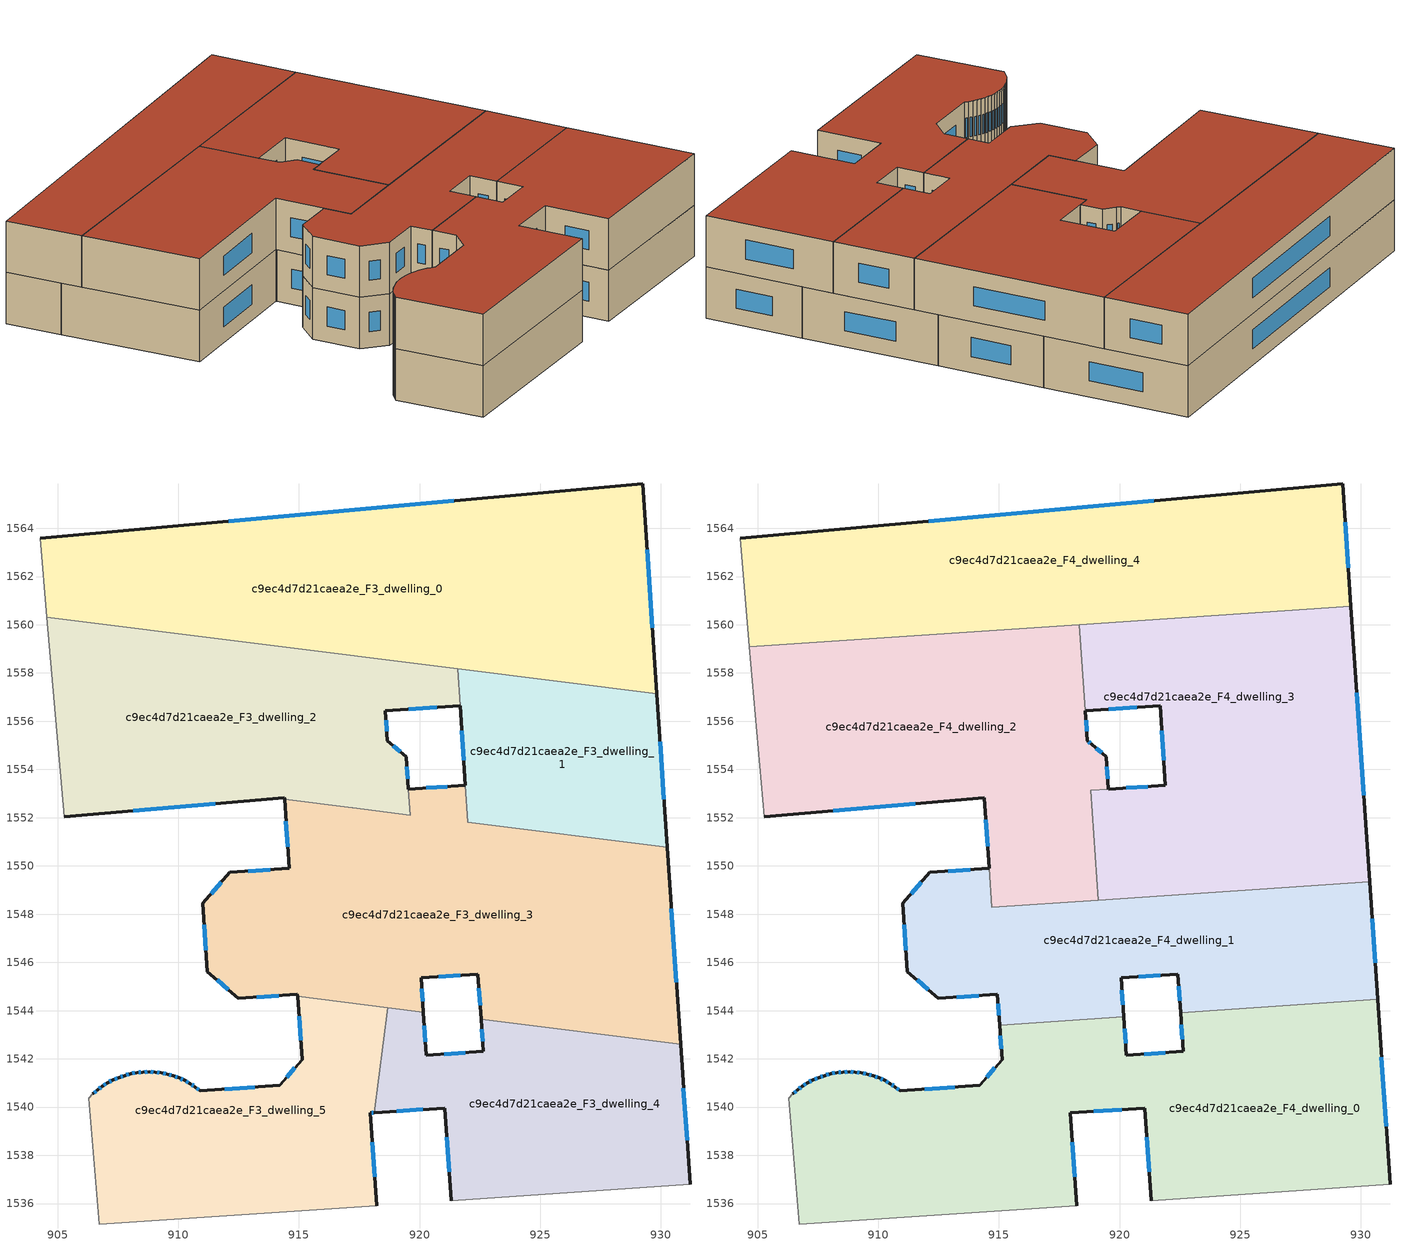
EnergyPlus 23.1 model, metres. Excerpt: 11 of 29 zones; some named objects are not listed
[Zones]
c9ec4d7d21caea2e_F3_dwelling_0
 floor to c9ec4d7d21caea2e_F2_dwelling_0 (EU_floor_Construction): 929.25,1565.85 929.84,1557.15 904.55,1560.3 904.26,1563.59 z9
 wall outside (EU_wall_Construction): 929.84,1557.15 929.25,1565.85 904.26,1563.59 z9:12
 wall adiabatic (EU_wall_Construction): 904.26,1563.59 904.55,1560.3 z9:12
 wall to c9ec4d7d21caea2e_F3_dwelling_2 (EU_wall_Construction): 904.55,1560.3 921.58,1558.18 z9:12
 wall to c9ec4d7d21caea2e_F3_dwelling_1 (EU_wall_Construction): 921.58,1558.18 929.84,1557.15 z9:12
 window (EU_Window_Construction): 921.42,1565.14 912.1,1564.29 / 929.66,1559.88 929.44,1563.12 z9.94:11.06
c9ec4d7d21caea2e_F3_dwelling_1
 floor to c9ec4d7d21caea2e_F2_dwelling_1 (EU_floor_Construction): 929.84,1557.15 930.27,1550.78 922,1551.81 921.68,1556.64 921.58,1558.18 z9
 wall outside (EU_wall_Construction): 930.27,1550.78 929.84,1557.15 / 921.68,1556.63 921.9,1553.34 z9:12
 wall to c9ec4d7d21caea2e_F3_dwelling_2 (EU_wall_Construction): 921.57,1558.18 921.68,1556.64 z9:12
 wall to c9ec4d7d21caea2e_F3_dwelling_3 (EU_wall_Construction): 922.01,1551.81 930.27,1550.78 / 921.9,1553.34 922,1551.81 z9:12
 window (EU_Window_Construction): 930.14,1552.78 929.97,1555.15 / 921.75,1555.6 921.83,1554.37 z9.94:11.06
 ceiling adiabatic (EU_roof_Construction): 930.27,1550.78 929.84,1557.15 921.58,1558.18 922,1551.81 z12
c9ec4d7d21caea2e_F3_dwelling_2
 floor to c9ec4d7d21caea2e_F2_dwelling_2 (EU_floor_Construction): 921.57,1558.18 921.68,1556.64 918.58,1556.43 918.67,1555.2 919.45,1554.53 919.62,1552.11 914.4,1552.76 914.4,1552.82 905.26,1552.03 904.55,1560.3 z9
 wall outside (EU_wall_Construction): 905.26,1552.03 914.4,1552.82 914.4,1552.76 / 919.54,1553.18 919.45,1554.53 918.67,1555.2 918.58,1556.43 921.68,1556.64 z9:12
 wall adiabatic (EU_wall_Construction): 904.55,1560.3 905.26,1552.03 z9:12
 wall to c9ec4d7d21caea2e_F3_dwelling_3 (EU_wall_Construction): 914.4,1552.76 917.22,1552.41 919.62,1552.11 919.54,1553.18 z9:12
 window (EU_Window_Construction): 908.13,1552.28 911.53,1552.58 / 919.55,1556.5 920.71,1556.58 / 918.64,1555.59 918.61,1556.05 / 919.2,1554.74 918.91,1554.99 / 919.51,1553.61 919.48,1554.11 z9.94:11.06
 ceiling adiabatic (EU_roof_Construction): 919.62,1552.11 919.54,1553.18 918.8,1553.13 918.86,1552.2 z12; 921.68,1556.64 921.57,1558.18 918.43,1558.57 918.57,1556.44 918.59,1556.44 z12
c9ec4d7d21caea2e_F3_dwelling_3
 floor to c9ec4d7d21caea2e_F2_dwelling_3 (EU_floor_Construction): 930.27,1550.78 930.82,1542.61 922.55,1543.64 922.42,1545.51 920.07,1545.35 920.16,1543.94 914.94,1544.59 914.94,1544.67 912.47,1544.51 911.2,1545.62 911,1548.46 912.12,1549.73 914.59,1549.9 914.4,1552.76 919.62,1552.11 919.54,1553.18 921.9,1553.34 922,1551.81 z9
 wall outside (EU_wall_Construction): 921.9,1553.34 919.54,1553.18 / 930.82,1542.61 930.27,1550.78 / 920.16,1543.94 920.07,1545.35 922.42,1545.51 922.55,1543.64 / 914.4,1552.76 914.59,1549.9 912.12,1549.73 911,1548.46 911.2,1545.62 912.47,1544.51 914.94,1544.67 914.94,1544.59 z9:12
 wall to c9ec4d7d21caea2e_F3_dwelling_4 (EU_wall_Construction): 922.55,1543.64 930.82,1542.61 / 918.68,1544.12 920.16,1543.94 z9:12
 wall to c9ec4d7d21caea2e_F3_dwelling_5 (EU_wall_Construction): 914.94,1544.59 918.67,1544.12 z9:12
 window (EU_Window_Construction): 921.16,1553.29 920.28,1553.23 / 930.65,1545.17 930.44,1548.22 / 922.46,1544.93 922.51,1544.23 / 920.81,1545.4 921.69,1545.46 / 920.13,1544.38 920.1,1544.91 / 913.25,1544.56 914.17,1544.62 / 911.6,1545.27 912.08,1544.86 / 911.07,1547.57 911.14,1546.51 / 911.77,1549.33 911.35,1548.86 / 913.82,1549.85 912.9,1549.79 / 914.46,1551.86 914.53,1550.79 z9.94:11.06
c9ec4d7d21caea2e_F3_dwelling_4
 floor to c9ec4d7d21caea2e_F2_dwelling_4 (EU_floor_Construction): 930.82,1542.61 931.21,1536.79 921.31,1536.13 921.05,1539.96 918.13,1539.77 918.68,1544.12 920.16,1543.94 920.28,1542.15 922.64,1542.31 922.55,1543.64 z9
 wall outside (EU_wall_Construction): 922.55,1543.64 922.64,1542.31 920.28,1542.15 920.16,1543.94 / 931.21,1536.79 930.82,1542.61 / 918.13,1539.77 921.05,1539.96 921.31,1536.13 z9:12
 wall adiabatic (EU_wall_Construction): 921.31,1536.13 931.21,1536.79 z9:12
 wall to c9ec4d7d21caea2e_F3_dwelling_5 (EU_wall_Construction): 918.68,1544.12 918.13,1539.77 z9:12
 window (EU_Window_Construction): 920.25,1542.71 920.2,1543.38 / 921.9,1542.26 921.02,1542.2 / 922.58,1543.22 922.61,1542.73 / 931.09,1538.62 930.95,1540.79 / 921.13,1538.76 921.23,1537.33 / 919.05,1539.83 920.14,1539.9 z9.94:11.06
c9ec4d7d21caea2e_F3_dwelling_5
 floor to c9ec4d7d21caea2e_F2_dwelling_5 (EU_floor_Construction): 918.68,1544.12 918.13,1539.77 917.96,1539.76 918.22,1535.91 906.73,1535.14 906.28,1540.36 906.45,1540.55 906.65,1540.72 906.85,1540.87 907.06,1541.01 907.29,1541.13 907.53,1541.22 907.77,1541.31 908.02,1541.38 908.27,1541.43 908.53,1541.45 908.79,1541.46 909.04,1541.45 909.3,1541.42 909.55,1541.36 909.79,1541.29 910.03,1541.21 910.26,1541.1 910.48,1540.98 910.7,1540.83 910.9,1540.67 914.19,1540.9 915.13,1541.96 914.94,1544.59 z9
 wall outside (EU_wall_Construction): 914.94,1544.59 915.13,1541.96 914.19,1540.9 910.9,1540.67 910.7,1540.83 910.48,1540.98 910.26,1541.1 910.03,1541.21 909.79,1541.29 909.55,1541.36 909.3,1541.42 909.04,1541.45 908.79,1541.46 908.53,1541.45 908.27,1541.43 908.02,1541.38 907.77,1541.31 907.53,1541.22 907.29,1541.13 907.06,1541.01 906.85,1540.87 906.65,1540.72 906.45,1540.55 / 918.22,1535.91 917.96,1539.76 918.13,1539.77 z9:12
 wall adiabatic (EU_wall_Construction): 906.45,1540.55 906.28,1540.36 906.73,1535.14 918.22,1535.91 z9:12
 window (EU_Window_Construction): 906.59,1540.67 906.51,1540.6 / 906.78,1540.83 906.71,1540.77 / 907,1540.96 906.92,1540.92 / 907.22,1541.09 907.14,1541.05 / 907.46,1541.2 907.37,1541.16 / 907.69,1541.28 907.6,1541.25 / 907.94,1541.36 907.85,1541.33 / 908.19,1541.41 908.1,1541.4 / 908.44,1541.45 908.35,1541.44 / 908.7,1541.46 908.61,1541.45 / 908.96,1541.45 908.86,1541.46 / 909.22,1541.43 909.12,1541.44 / 909.47,1541.38 909.38,1541.4 / 909.71,1541.31 909.62,1541.34 / 909.95,1541.24 909.86,1541.27 / 910.19,1541.14 910.1,1541.18 / 910.41,1541.02 910.33,1541.06 / 910.63,1540.88 910.55,1540.93 / 910.84,1540.72 910.76,1540.78 / 913.16,1540.83 911.93,1540.75 / 914.83,1541.63 914.49,1541.23 / 915,1543.76 915.07,1542.78 / 918.02,1539.76 918.08,1539.76 / 918.14,1537.12 918.05,1538.55 z9.94:11.06
c9ec4d7d21caea2e_F4_dwelling_0
 floor to c9ec4d7d21caea2e_F3_dwelling_4 (EU_floor_Construction): 930.82,1542.61 931.21,1536.79 921.31,1536.13 921.05,1539.96 918.13,1539.77 918.62,1543.64 920.17,1543.75 920.28,1542.15 922.64,1542.31 922.55,1543.64 z12
 floor to c9ec4d7d21caea2e_F3_dwelling_5 (EU_floor_Construction): 918.62,1543.64 918.13,1539.77 917.96,1539.76 918.22,1535.91 906.73,1535.14 906.28,1540.36 906.45,1540.55 906.65,1540.72 906.85,1540.87 907.06,1541.01 907.29,1541.13 907.53,1541.22 907.77,1541.31 908.02,1541.38 908.27,1541.43 908.53,1541.45 908.79,1541.46 909.04,1541.45 909.3,1541.42 909.55,1541.36 909.79,1541.29 910.03,1541.21 910.26,1541.1 910.48,1540.98 910.7,1540.83 910.9,1540.67 914.19,1540.9 915.13,1541.96 915.03,1543.4 z12
 floor to c9ec4d7d21caea2e_F3_dwelling_3 (EU_floor_Construction): 930.7,1544.46 930.82,1542.61 922.55,1543.64 922.53,1543.91 z12
 wall outside (EU_wall_Construction): 915.03,1543.4 915.13,1541.96 914.19,1540.9 910.9,1540.67 910.7,1540.83 910.48,1540.98 910.26,1541.1 910.03,1541.21 909.79,1541.29 909.55,1541.36 909.3,1541.42 909.04,1541.45 908.79,1541.46 908.53,1541.45 908.27,1541.43 908.02,1541.38 907.77,1541.31 907.53,1541.22 907.29,1541.13 907.06,1541.01 906.85,1540.87 906.65,1540.72 906.45,1540.55 / 922.53,1543.91 922.64,1542.31 920.28,1542.15 920.18,1543.75 / 931.21,1536.79 930.7,1544.46 / 918.22,1535.91 917.96,1539.76 921.05,1539.96 921.31,1536.13 z12:15
 wall adiabatic (EU_wall_Construction): 906.45,1540.55 906.28,1540.36 906.73,1535.14 918.22,1535.91 / 921.31,1536.13 931.21,1536.79 z12:15
 wall to c9ec4d7d21caea2e_F4_dwelling_1 (EU_wall_Construction): 920.18,1543.75 915.03,1543.4 / 930.7,1544.46 922.53,1543.91 z12:15
 window (EU_Window_Construction): 906.59,1540.67 906.51,1540.6 / 906.78,1540.83 906.71,1540.77 / 907,1540.96 906.92,1540.92 / 907.22,1541.09 907.14,1541.05 / 907.46,1541.2 907.37,1541.16 / 907.69,1541.28 907.6,1541.25 / 907.94,1541.36 907.85,1541.33 / 908.19,1541.41 908.1,1541.4 / 908.44,1541.45 908.35,1541.44 / 908.7,1541.46 908.61,1541.45 / 908.96,1541.45 908.86,1541.46 / 909.22,1541.43 909.12,1541.44 / 909.47,1541.38 909.38,1541.4 / 909.71,1541.31 909.62,1541.34 / 909.95,1541.24 909.86,1541.27 / 910.19,1541.14 910.1,1541.18 / 910.41,1541.02 910.33,1541.06 / 910.63,1540.88 910.55,1540.93 / 910.84,1540.72 910.76,1540.78 / 913.16,1540.83 911.93,1540.75 / 914.83,1541.63 914.49,1541.23 / 915.06,1542.95 915.1,1542.41 / 920.25,1542.65 920.21,1543.25 / 921.9,1542.26 921.02,1542.2 / 922.57,1543.41 922.61,1542.81 / 931.05,1539.2 930.86,1542.06 / 921.13,1538.76 921.23,1537.33 / 918.93,1539.82 920.08,1539.9 / 918.14,1537.12 918.05,1538.55 z12.94:14.06
 roof outside (EU_roof_Construction): 931.21,1536.79 930.7,1544.46 922.53,1543.91 922.64,1542.31 920.28,1542.15 920.18,1543.75 915.03,1543.4 915.13,1541.96 914.19,1540.9 910.9,1540.67 910.7,1540.83 910.48,1540.98 910.26,1541.1 910.03,1541.21 909.79,1541.29 909.55,1541.36 909.3,1541.42 909.04,1541.45 908.79,1541.46 908.53,1541.45 908.27,1541.43 908.02,1541.38 907.77,1541.31 907.53,1541.22 907.29,1541.13 907.06,1541.01 906.85,1540.87 906.65,1540.72 906.45,1540.55 906.28,1540.36 906.73,1535.14 918.22,1535.91 917.96,1539.76 921.05,1539.96 921.31,1536.13 z15
c9ec4d7d21caea2e_F4_dwelling_1
 floor to c9ec4d7d21caea2e_F3_dwelling_3 (EU_floor_Construction): 930.37,1549.34 930.7,1544.46 922.53,1543.91 922.42,1545.51 920.07,1545.35 920.16,1543.94 914.94,1544.59 914.94,1544.67 912.47,1544.51 911.2,1545.62 911,1548.46 912.12,1549.73 914.59,1549.9 914.69,1548.28 z12
 floor to c9ec4d7d21caea2e_F3_dwelling_4 (EU_floor_Construction): 920.16,1543.94 920.17,1543.75 918.62,1543.64 918.67,1544.12 z12
 floor to c9ec4d7d21caea2e_F3_dwelling_5 (EU_floor_Construction): 918.67,1544.12 918.62,1543.64 915.03,1543.4 914.94,1544.59 z12
 wall outside (EU_wall_Construction): 914.59,1549.9 912.12,1549.73 911,1548.46 911.2,1545.62 912.47,1544.51 914.94,1544.67 915.03,1543.4 / 930.7,1544.46 930.37,1549.34 / 920.18,1543.75 920.07,1545.35 922.42,1545.51 922.53,1543.91 z12:15
 wall to c9ec4d7d21caea2e_F4_dwelling_2 (EU_wall_Construction): 914.69,1548.28 914.59,1549.9 / 919.11,1548.58 914.7,1548.28 z12:15
 wall to c9ec4d7d21caea2e_F4_dwelling_3 (EU_wall_Construction): 930.37,1549.34 919.11,1548.58 z12:15
 window (EU_Window_Construction): 911.77,1549.33 911.35,1548.86 / 913.82,1549.85 912.9,1549.79 / 930.59,1545.99 930.47,1547.81 / 922.46,1545.01 922.5,1544.41 / 920.81,1545.4 921.69,1545.46 / 920.14,1544.25 920.1,1544.85 / 914.97,1544.27 915,1543.8 / 913.25,1544.56 914.17,1544.62 / 911.6,1545.27 912.08,1544.86 / 911.07,1547.57 911.14,1546.51 z12.94:14.06
 roof outside (EU_roof_Construction): 930.7,1544.46 930.37,1549.34 914.69,1548.28 914.59,1549.9 912.12,1549.73 911,1548.46 911.2,1545.62 912.47,1544.51 914.94,1544.67 915.03,1543.4 920.18,1543.75 920.07,1545.35 922.42,1545.51 922.53,1543.91 z15
c9ec4d7d21caea2e_F4_dwelling_2
 floor to c9ec4d7d21caea2e_F3_dwelling_2 (EU_floor_Construction): 918.43,1558.57 918.57,1556.43 918.58,1556.43 918.67,1555.2 918.85,1555.04 919.45,1554.53 919.54,1553.18 918.8,1553.13 918.86,1552.2 914.4,1552.76 914.4,1552.82 905.26,1552.03 904.65,1559.08 910.94,1559.51 z12
 floor to c9ec4d7d21caea2e_F3_dwelling_0 (EU_floor_Construction): 918.33,1560.01 918.43,1558.57 910.94,1559.51 z12
 floor to c9ec4d7d21caea2e_F3_dwelling_3 (EU_floor_Construction): 918.86,1552.2 919.11,1548.58 914.7,1548.28 914.4,1552.76 z12
 wall outside (EU_wall_Construction): 905.26,1552.03 914.4,1552.82 914.59,1549.9 / 919.54,1553.18 919.45,1554.53 918.85,1555.04 918.67,1555.2 918.58,1556.43 918.57,1556.43 z12:15
 wall adiabatic (EU_wall_Construction): 904.65,1559.08 905.26,1552.03 z12:15
 wall to c9ec4d7d21caea2e_F4_dwelling_3 (EU_wall_Construction): 918.57,1556.44 918.33,1560.01 / 919.11,1548.58 918.8,1553.13 919.54,1553.18 z12:15
 wall to c9ec4d7d21caea2e_F4_dwelling_4 (EU_wall_Construction): 918.33,1560.01 904.65,1559.08 z12:15
 window (EU_Window_Construction): 908.13,1552.28 911.53,1552.58 / 918.64,1555.59 918.61,1556.05 / 918.8,1555.09 918.72,1555.15 / 919.26,1554.69 919.04,1554.88 / 919.51,1553.61 919.48,1554.11 / 914.46,1551.91 914.53,1550.81 z12.94:14.06
 roof outside (EU_roof_Construction): 919.11,1548.58 918.8,1553.13 919.54,1553.18 919.45,1554.53 918.85,1555.04 918.67,1555.2 918.58,1556.43 918.57,1556.43 918.33,1560.01 904.65,1559.08 905.26,1552.03 914.4,1552.82 914.69,1548.28 z15
c9ec4d7d21caea2e_F4_dwelling_3
 floor to c9ec4d7d21caea2e_F3_dwelling_0 (EU_floor_Construction): 929.59,1560.77 929.84,1557.15 918.43,1558.57 918.33,1560.01 z12
 floor to c9ec4d7d21caea2e_F3_dwelling_3 (EU_floor_Construction): 930.27,1550.78 930.37,1549.34 919.11,1548.58 918.86,1552.2 919.62,1552.11 919.54,1553.18 921.9,1553.34 922,1551.81 z12
 floor adiabatic (EU_floor_Construction): 929.84,1557.15 930.27,1550.78 922,1551.81 921.68,1556.64 918.59,1556.43 918.57,1556.44 918.43,1558.57 z12; 921.9,1553.34 919.54,1553.18 919.62,1552.11 918.86,1552.2 918.8,1553.13 z12
 wall outside (EU_wall_Construction): 918.59,1556.43 921.68,1556.64 921.9,1553.34 919.55,1553.18 / 918.57,1556.44 918.58,1556.43 / 930.37,1549.34 929.59,1560.77 z12:15
 wall to c9ec4d7d21caea2e_F4_dwelling_4 (EU_wall_Construction): 929.59,1560.77 918.33,1560.01 z12:15
 window (EU_Window_Construction): 921.16,1553.29 920.28,1553.23 / 921.75,1555.61 921.83,1554.38 / 919.56,1556.5 920.71,1556.58 / 930.12,1552.93 929.84,1557.19 z12.94:14.06
 roof outside (EU_roof_Construction): 930.37,1549.34 929.59,1560.77 918.33,1560.01 918.57,1556.44 918.58,1556.43 921.68,1556.64 921.9,1553.34 918.8,1553.13 919.11,1548.58 z15
c9ec4d7d21caea2e_F4_dwelling_4
 floor to c9ec4d7d21caea2e_F3_dwelling_0 (EU_floor_Construction): 929.25,1565.85 929.59,1560.77 910.94,1559.51 904.55,1560.3 904.26,1563.59 z12
 floor to c9ec4d7d21caea2e_F3_dwelling_2 (EU_floor_Construction): 910.94,1559.51 904.65,1559.08 904.55,1560.3 z12
 wall outside (EU_wall_Construction): 929.59,1560.77 929.25,1565.85 904.26,1563.59 z12:15
 wall adiabatic (EU_wall_Construction): 904.26,1563.59 904.65,1559.08 z12:15
 window (EU_Window_Construction): 929.49,1562.36 929.36,1564.26 / 921.42,1565.14 912.1,1564.29 z12.94:14.06
 roof outside (EU_roof_Construction): 929.59,1560.77 929.25,1565.85 904.26,1563.59 904.65,1559.08 z15
[Building]
EU S2 Campaign: North Axis=0; Terrain=City; Solar Distribution=FullExterior
[Site:Location]
Vienna: Latitude=48; Longitude=16.5; Time Zone=1; Elevation=183
[SizingPeriod:WeatherFileDays]
AnnualSizingPeriod: Begin Month=1; Begin Day of Month=1; End Month=12; End Day of Month=31; Day of Week for Start Day=Monday; Use Weather File Daylight Saving Period=No; Use Weather File Rain and Snow Indicators=No
[MATERIAL]
EU_InternalMass_Material: Roughness=MediumRough; Thickness=0.1; Conductivity=1; Density=1800; Specific Heat=900; Thermal Absorptance=0.9; Solar Absorptance=0.7; Visible Absorptance=0.7
[MATERIAL:NOMASS] Roughness=MediumRough; Thermal Absorptance=0.9; Solar Absorptance=0.7; Visible Absorptance=0.7
Name | Thermal Resistance
EU_wall_NoMass | 0.914258
EU_roof_NoMass | 0.954009
EU_floor_NoMass | 1.09711
[WINDOWMATERIAL:SIMPLEGLAZINGSYSTEM]
EU_Window_SimpleGlazing: UFactor=2.09642; Solar Heat Gain Coefficient=0.65; Visible Transmittance=0.65
[CONSTRUCTION]
EU_wall_Construction: EU_wall_NoMass
EU_roof_Construction: EU_roof_NoMass
EU_floor_Construction: EU_floor_NoMass
EU_Window_Construction: EU_Window_SimpleGlazing
EU_InternalMass_Construction: EU_InternalMass_Material
[ZONE] Type=1; Multiplier=1; Ceiling Height=autocalculate; Floor Area=autocalculate; Part of Total Floor Area=Yes
Name | Volume
c9ec4d7d21caea2e_F3_dwelling_0 | 451.178
c9ec4d7d21caea2e_F4_dwelling_0 | 465.243
c9ec4d7d21caea2e_F3_dwelling_1 | 156.664
c9ec4d7d21caea2e_F4_dwelling_1 | 272.352
c9ec4d7d21caea2e_F3_dwelling_2 | 310.377
c9ec4d7d21caea2e_F4_dwelling_2 | 349.014
c9ec4d7d21caea2e_F3_dwelling_3 | 436.759
c9ec4d7d21caea2e_F4_dwelling_3 | 357.103
c9ec4d7d21caea2e_F3_dwelling_4 | 222.25
c9ec4d7d21caea2e_F4_dwelling_4 | 360.939
c9ec4d7d21caea2e_F3_dwelling_5 | 227.443
[INTERNALMASS] Construction=EU_InternalMass_Construction
Name | Zone or ZoneList | Surface Area
c9ec4d7d21caea2e_F3_dwelling_0_EU_InternalMass | c9ec4d7d21caea2e_F3_dwelling_0 | 150.393
c9ec4d7d21caea2e_F3_dwelling_1_EU_InternalMass | c9ec4d7d21caea2e_F3_dwelling_1 | 52.2219
c9ec4d7d21caea2e_F3_dwelling_2_EU_InternalMass | c9ec4d7d21caea2e_F3_dwelling_2 | 103.464
c9ec4d7d21caea2e_F3_dwelling_3_EU_InternalMass | c9ec4d7d21caea2e_F3_dwelling_3 | 145.586
c9ec4d7d21caea2e_F3_dwelling_4_EU_InternalMass | c9ec4d7d21caea2e_F3_dwelling_4 | 74.0835
c9ec4d7d21caea2e_F3_dwelling_5_EU_InternalMass | c9ec4d7d21caea2e_F3_dwelling_5 | 75.8158
c9ec4d7d21caea2e_F4_dwelling_0_EU_InternalMass | c9ec4d7d21caea2e_F4_dwelling_0 | 155.081
c9ec4d7d21caea2e_F4_dwelling_1_EU_InternalMass | c9ec4d7d21caea2e_F4_dwelling_1 | 90.7845
c9ec4d7d21caea2e_F4_dwelling_2_EU_InternalMass | c9ec4d7d21caea2e_F4_dwelling_2 | 116.349
c9ec4d7d21caea2e_F4_dwelling_3_EU_InternalMass | c9ec4d7d21caea2e_F4_dwelling_3 | 119.04
c9ec4d7d21caea2e_F4_dwelling_4_EU_InternalMass | c9ec4d7d21caea2e_F4_dwelling_4 | 120.313
[OTHEREQUIPMENT] Fuel Type=Electricity; Design Level Calculation Method=Watts/Area; Power per Zone Floor Area=1; Fraction Latent=0; Fraction Radiant=0; Fraction Lost=0; Carbon Dioxide Generation Rate=0; EndUse Subcategory=EU_Step8_InternalGains
Name | Zone or ZoneList or Space or SpaceList | Schedule
EU_Step8_InternalGain_c9ec4d7d21caea2e_F3_dwelling_0_f000 | c9ec4d7d21caea2e_F3_dwelling_0 | EU_Step8_GainSchedule_c9ec4d7d21caea2e_F3_dwelling_0_f000
EU_Step8_InternalGain_c9ec4d7d21caea2e_F3_dwelling_1_f000 | c9ec4d7d21caea2e_F3_dwelling_1 | EU_Step8_GainSchedule_c9ec4d7d21caea2e_F3_dwelling_1_f000
EU_Step8_InternalGain_c9ec4d7d21caea2e_F3_dwelling_2_f000 | c9ec4d7d21caea2e_F3_dwelling_2 | EU_Step8_GainSchedule_c9ec4d7d21caea2e_F3_dwelling_2_f000
EU_Step8_InternalGain_c9ec4d7d21caea2e_F3_dwelling_3_f000 | c9ec4d7d21caea2e_F3_dwelling_3 | EU_Step8_GainSchedule_c9ec4d7d21caea2e_F3_dwelling_3_f000
EU_Step8_InternalGain_c9ec4d7d21caea2e_F3_dwelling_4_f000 | c9ec4d7d21caea2e_F3_dwelling_4 | EU_Step8_GainSchedule_c9ec4d7d21caea2e_F3_dwelling_4_f000
EU_Step8_InternalGain_c9ec4d7d21caea2e_F3_dwelling_5_f000 | c9ec4d7d21caea2e_F3_dwelling_5 | EU_Step8_GainSchedule_c9ec4d7d21caea2e_F3_dwelling_5_f000
EU_Step8_InternalGain_c9ec4d7d21caea2e_F4_dwelling_0_f000 | c9ec4d7d21caea2e_F4_dwelling_0 | EU_Step8_GainSchedule_c9ec4d7d21caea2e_F4_dwelling_0_f000
EU_Step8_InternalGain_c9ec4d7d21caea2e_F4_dwelling_1_f000 | c9ec4d7d21caea2e_F4_dwelling_1 | EU_Step8_GainSchedule_c9ec4d7d21caea2e_F4_dwelling_1_f000
EU_Step8_InternalGain_c9ec4d7d21caea2e_F4_dwelling_2_f000 | c9ec4d7d21caea2e_F4_dwelling_2 | EU_Step8_GainSchedule_c9ec4d7d21caea2e_F4_dwelling_2_f000
EU_Step8_InternalGain_c9ec4d7d21caea2e_F4_dwelling_3_f000 | c9ec4d7d21caea2e_F4_dwelling_3 | EU_Step8_GainSchedule_c9ec4d7d21caea2e_F4_dwelling_3_f000
EU_Step8_InternalGain_c9ec4d7d21caea2e_F4_dwelling_4_f000 | c9ec4d7d21caea2e_F4_dwelling_4 | EU_Step8_GainSchedule_c9ec4d7d21caea2e_F4_dwelling_4_f000
[ZONEVENTILATION:DESIGNFLOWRATE] Schedule=EU_AlwaysOn; Design Flow Rate Calculation Method=AirChanges/Hour; Air Changes per Hour=0.546891; Ventilation Type=Natural; Fan Pressure Rise=0; Fan Total Efficiency=1; Constant Term Coefficient=1; Temperature Term Coefficient=0; Velocity Term Coefficient=0; Velocity Squared Term Coefficient=0; Minimum Indoor Temperature=-100; Maximum Indoor Temperature=100; Delta Temperature=-100; Minimum Outdoor Temperature=-100; Maximum Outdoor Temperature=100; Maximum Wind Speed=40
Name | Zone or ZoneList or Space or SpaceList
EU_ConstantAir_c9ec4d7d21caea2e_F3_dwelling_0 | c9ec4d7d21caea2e_F3_dwelling_0
EU_ConstantAir_c9ec4d7d21caea2e_F3_dwelling_1 | c9ec4d7d21caea2e_F3_dwelling_1
EU_ConstantAir_c9ec4d7d21caea2e_F3_dwelling_2 | c9ec4d7d21caea2e_F3_dwelling_2
EU_ConstantAir_c9ec4d7d21caea2e_F3_dwelling_3 | c9ec4d7d21caea2e_F3_dwelling_3
EU_ConstantAir_c9ec4d7d21caea2e_F3_dwelling_4 | c9ec4d7d21caea2e_F3_dwelling_4
EU_ConstantAir_c9ec4d7d21caea2e_F3_dwelling_5 | c9ec4d7d21caea2e_F3_dwelling_5
EU_ConstantAir_c9ec4d7d21caea2e_F4_dwelling_0 | c9ec4d7d21caea2e_F4_dwelling_0
EU_ConstantAir_c9ec4d7d21caea2e_F4_dwelling_1 | c9ec4d7d21caea2e_F4_dwelling_1
EU_ConstantAir_c9ec4d7d21caea2e_F4_dwelling_2 | c9ec4d7d21caea2e_F4_dwelling_2
EU_ConstantAir_c9ec4d7d21caea2e_F4_dwelling_3 | c9ec4d7d21caea2e_F4_dwelling_3
EU_ConstantAir_c9ec4d7d21caea2e_F4_dwelling_4 | c9ec4d7d21caea2e_F4_dwelling_4
[HVACTEMPLATE:ZONE:IDEALLOADSAIRSYSTEM] System Availability Schedule=EU_AlwaysOn; Maximum Heating Supply Air Temperature=50; Minimum Cooling Supply Air Temperature=13; Maximum Heating Supply Air Humidity Ratio=0.0156; Minimum Cooling Supply Air Humidity Ratio=0.0077; Heating Limit=NoLimit; Cooling Limit=NoLimit; Heating Availability Schedule=EU_AlwaysOn; Cooling Availability Schedule=EU_CoolingOff; Dehumidification Control Type=ConstantSensibleHeatRatio; Cooling Sensible Heat Ratio=0.7; Dehumidification Setpoint=60; Humidification Control Type=None; Humidification Setpoint=30; Outdoor Air Method=None; Outdoor Air Flow Rate per Person=0.00944; Outdoor Air Flow Rate per Zone Floor Area=0; Outdoor Air Flow Rate per Zone=0; Demand Controlled Ventilation Type=None; Outdoor Air Economizer Type=NoEconomizer; Heat Recovery Type=None; Sensible Heat Recovery Effectiveness=0.7; Latent Heat Recovery Effectiveness=0.65
Name | Template Thermostat
c9ec4d7d21caea2e_F3_dwelling_0 | EU_HeatOnly_c9ec4d7d21caea2e_F3_dwelling_0
c9ec4d7d21caea2e_F3_dwelling_1 | EU_HeatOnly_c9ec4d7d21caea2e_F3_dwelling_1
c9ec4d7d21caea2e_F3_dwelling_2 | EU_HeatOnly_c9ec4d7d21caea2e_F3_dwelling_2
c9ec4d7d21caea2e_F3_dwelling_3 | EU_HeatOnly_c9ec4d7d21caea2e_F3_dwelling_3
c9ec4d7d21caea2e_F3_dwelling_4 | EU_HeatOnly_c9ec4d7d21caea2e_F3_dwelling_4
c9ec4d7d21caea2e_F3_dwelling_5 | EU_HeatOnly_c9ec4d7d21caea2e_F3_dwelling_5
c9ec4d7d21caea2e_F4_dwelling_0 | EU_HeatOnly_c9ec4d7d21caea2e_F4_dwelling_0
c9ec4d7d21caea2e_F4_dwelling_1 | EU_HeatOnly_c9ec4d7d21caea2e_F4_dwelling_1
c9ec4d7d21caea2e_F4_dwelling_2 | EU_HeatOnly_c9ec4d7d21caea2e_F4_dwelling_2
c9ec4d7d21caea2e_F4_dwelling_3 | EU_HeatOnly_c9ec4d7d21caea2e_F4_dwelling_3
c9ec4d7d21caea2e_F4_dwelling_4 | EU_HeatOnly_c9ec4d7d21caea2e_F4_dwelling_4
[SIZING:ZONE] Zone Cooling Design Supply Air Temperature Input Method=SupplyAirTemperature; Zone Cooling Design Supply Air Temperature=13; Zone Heating Design Supply Air Temperature Input Method=SupplyAirTemperature; Zone Heating Design Supply Air Temperature=50; Zone Cooling Design Supply Air Humidity Ratio=0.008; Zone Heating Design Supply Air Humidity Ratio=0.008; Cooling Design Air Flow Method=DesignDay; Cooling Design Air Flow Rate=0; Cooling Minimum Air Flow per Zone Floor Area=0.000762; Cooling Minimum Air Flow=0; Cooling Minimum Air Flow Fraction=0.2; Heating Design Air Flow Method=DesignDay; Heating Design Air Flow Rate=0; Heating Maximum Air Flow per Zone Floor Area=0.002032; Heating Maximum Air Flow=0.141576; Heating Maximum Air Flow Fraction=0.3; Account for Dedicated Outdoor Air System=No; Dedicated Outdoor Air System Control Strategy=NeutralSupplyAir; Dedicated Outdoor Air Low Setpoint Temperature for Design=autosize; Dedicated Outdoor Air High Setpoint Temperature for Design=autosize; Zone Load Sizing Method=Sensible Load Only No Latent Load; Zone Latent Cooling Design Supply Air Humidity Ratio Input Method=HumidityRatioDifference; Zone Cooling Design Supply Air Humidity Ratio Difference=0.005; Zone Latent Heating Design Supply Air Humidity Ratio Input Method=HumidityRatioDifference; Zone Humidification Design Supply Air Humidity Ratio Difference=0.005
c9ec4d7d21caea2e_F3_dwelling_0; c9ec4d7d21caea2e_F3_dwelling_1; c9ec4d7d21caea2e_F3_dwelling_2; c9ec4d7d21caea2e_F3_dwelling_3; c9ec4d7d21caea2e_F3_dwelling_4; c9ec4d7d21caea2e_F3_dwelling_5; c9ec4d7d21caea2e_F4_dwelling_0; c9ec4d7d21caea2e_F4_dwelling_1; c9ec4d7d21caea2e_F4_dwelling_2; c9ec4d7d21caea2e_F4_dwelling_3; c9ec4d7d21caea2e_F4_dwelling_4
[SCHEDULE:CONSTANT]
Name | Hourly Value
EU_AlwaysOn | 1
EU_CoolingOff | 0
[SCHEDULE:FILE] Column Number=1; Rows to Skip at Top=0; Number of Hours of Data=8760; Column Separator=Comma; Interpolate to Timestep=No; Minutes per Item=60; Adjust Schedule for Daylight Savings=Yes
Name | File
EU_Step8_GainSchedule_c9ec4d7d21caea2e_F3_dwelling_0_f000 | ../../schedules/c9ec4d7d21caea2e/c9ec4d7d21caea2e_F3_dwelling_0_f000_gain.csv
EU_Step8_GainSchedule_c9ec4d7d21caea2e_F3_dwelling_1_f000 | ../../schedules/c9ec4d7d21caea2e/c9ec4d7d21caea2e_F3_dwelling_1_f000_gain.csv
EU_Step8_GainSchedule_c9ec4d7d21caea2e_F3_dwelling_2_f000 | ../../schedules/c9ec4d7d21caea2e/c9ec4d7d21caea2e_F3_dwelling_2_f000_gain.csv
EU_Step8_GainSchedule_c9ec4d7d21caea2e_F3_dwelling_3_f000 | ../../schedules/c9ec4d7d21caea2e/c9ec4d7d21caea2e_F3_dwelling_3_f000_gain.csv
EU_Step8_GainSchedule_c9ec4d7d21caea2e_F3_dwelling_4_f000 | ../../schedules/c9ec4d7d21caea2e/c9ec4d7d21caea2e_F3_dwelling_4_f000_gain.csv
EU_Step8_GainSchedule_c9ec4d7d21caea2e_F3_dwelling_5_f000 | ../../schedules/c9ec4d7d21caea2e/c9ec4d7d21caea2e_F3_dwelling_5_f000_gain.csv
EU_Step8_GainSchedule_c9ec4d7d21caea2e_F4_dwelling_0_f000 | ../../schedules/c9ec4d7d21caea2e/c9ec4d7d21caea2e_F4_dwelling_0_f000_gain.csv
EU_Step8_GainSchedule_c9ec4d7d21caea2e_F4_dwelling_1_f000 | ../../schedules/c9ec4d7d21caea2e/c9ec4d7d21caea2e_F4_dwelling_1_f000_gain.csv
EU_Step8_GainSchedule_c9ec4d7d21caea2e_F4_dwelling_2_f000 | ../../schedules/c9ec4d7d21caea2e/c9ec4d7d21caea2e_F4_dwelling_2_f000_gain.csv
EU_Step8_GainSchedule_c9ec4d7d21caea2e_F4_dwelling_3_f000 | ../../schedules/c9ec4d7d21caea2e/c9ec4d7d21caea2e_F4_dwelling_3_f000_gain.csv
EU_Step8_GainSchedule_c9ec4d7d21caea2e_F4_dwelling_4_f000 | ../../schedules/c9ec4d7d21caea2e/c9ec4d7d21caea2e_F4_dwelling_4_f000_gain.csv
